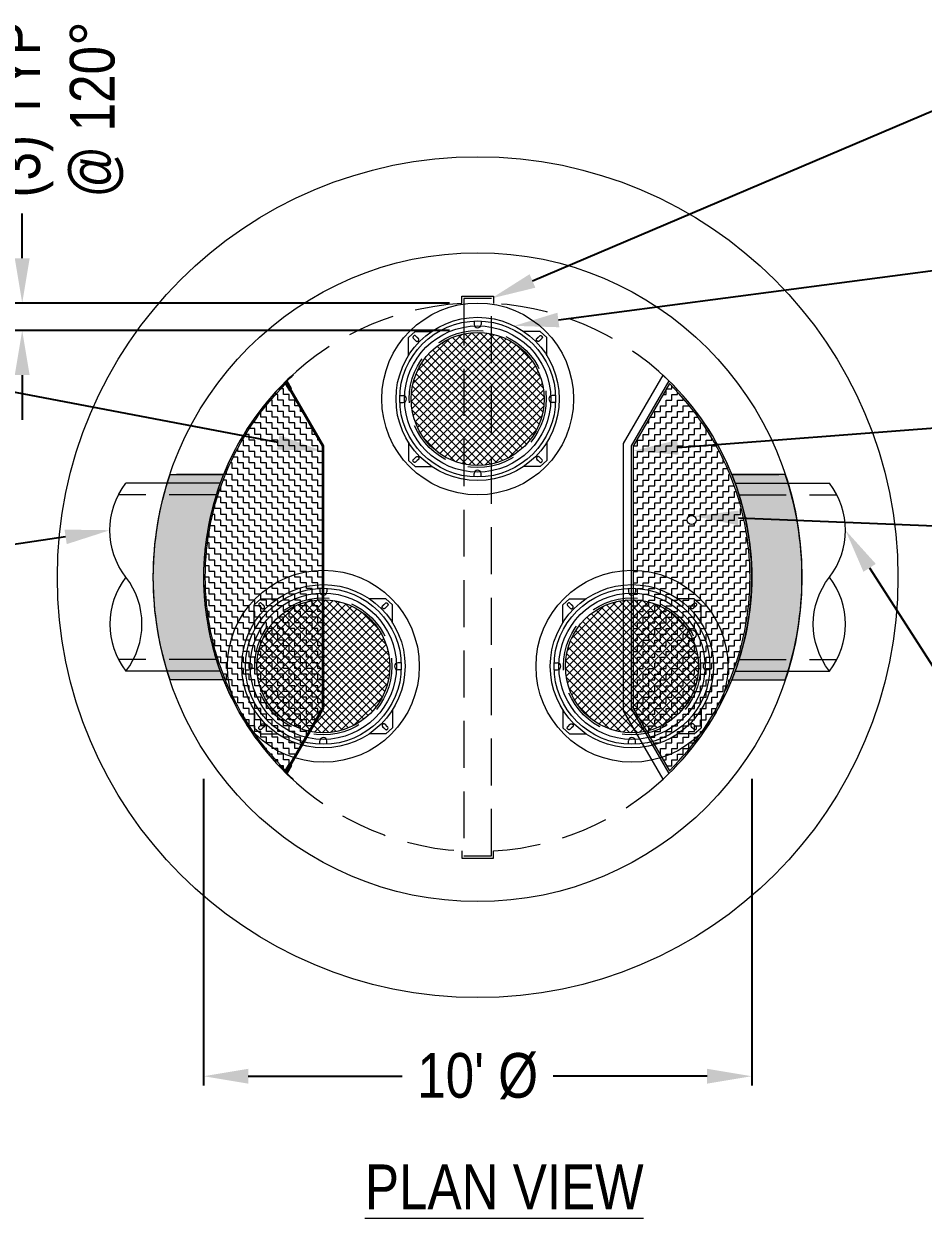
# Model space of a CAD drawing. Extents: x 0 to 220, y -5 to 280.
# Drawn here: x 82.7 to 130.6, y 171.1 to 234.7 of the extents above; entities that cross this region are included whole.
import ezdxf
from ezdxf import colors
from ezdxf.entities.mleader import LeaderData, LeaderLine
from ezdxf.math import Vec2, Vec3

# ---------------------------------------------------------------- set-up
doc = ezdxf.new("R2010")
doc.units = 0
doc.header["$LTSCALE"] = 10
doc.header["$MEASUREMENT"] = 0
doc.header["$PDMODE"] = 35
doc.linetypes.add('HIDDEN', pattern=[0.375, 0.25, -0.125])
doc.layers.get('Defpoints').update_dxf_attribs({"linetype": 'CONTINUOUS'})
for name, color, linetype, lineweight in [('CADdetails-1-ANNO', 41, 'CONTINUOUS', 5), ('CADdetails-2-HATCH', 8, 'CONTINUOUS', 5), ('CADdetails-3-FINE', 11, 'CONTINUOUS', 5), ('CADdetails-3-HIDDEN', 11, 'HIDDEN', 5), ('CADdetails-4-LIGHT', 3, 'CONTINUOUS', 13), ('CADdetails-5-MEDIUM', 4, 'CONTINUOUS', 18)]:
    doc.layers.add(name, color=color, linetype=linetype, lineweight=lineweight)
doc.styles.add('CADdetails-DIMENSIONS', font='ARIALN.TTF', dxfattribs={"height": 2.38})
doc.styles.add('CADdetails-NOTES', font='ARIALN.TTF', dxfattribs={"height": 2.38})
doc.dimstyles.new('CADdetails-DIM', dxfattribs={"dimtxt": 2.38, "dimasz": 2.38, "dimexe": 0.5, "dimexo": 1.5, "dimgap": 1, "dimtad": 1, "dimzin": 0, "dimdsep": 46, "dimtxsty": 'CADdetails-DIMENSIONS', "dimcen": 1, "dimclrd": 256, "dimclre": 256, "dimclrt": 256, "dimadec": 0, "dimazin": 0, "dimtfac": 1, "dimtofl": 0, "dimtmove": 0, "dimatfit": 3, "dimfxl": 1, "dimtolj": 1, "dimtzin": 0, "dimarcsym": 0})

# ---------------------------------------------------------------- blocks, each defined once
blk = doc.blocks.new('*D11')
at = {"layer": 'CADdetails-1-ANNO', "lineweight": -2, "transparency": 16777216}
for p, q in [((92.22497693663655, 194.5294937547405), (92.22497693663655, 178.190780861329)), ((121.4279510900196, 194.529493754739), (121.4279510900196, 178.190780861329)), ((94.60497693663655, 178.690780861329), (102.8019483243785, 178.690780861329)), ((119.0479510900196, 178.690780861329), (110.8509797022776, 178.690780861329))]:
    blk.add_line(p, q, dxfattribs=at)
at = {"layer": 'CADdetails-1-ANNO', "transparency": 16777216}
for points in [[(94.60497693663655, 179.0874475279957), (94.60497693663655, 178.2941141946623), (92.22497693663655, 178.690780861329)], [(119.0479510900196, 179.0874475279957), (119.0479510900196, 178.2941141946623), (121.4279510900196, 178.690780861329)]]:
    blk.add_solid(points, dxfattribs=at)
at = {"layer": 'Defpoints', "color": 0, "transparency": 16777216}
for p in [(92.22497693663655, 196.0294937547405), (121.4279510900196, 196.029493754739), (121.4279510900196, 178.690780861329)]:
    blk.add_point(p, dxfattribs=at)
at = {"layer": 'CADdetails-1-ANNO', "transparency": 16777216, "insert": (106.8264640133281, 178.690780861329), "char_height": 2.38, "attachment_point": 5, "style": 'CADdetails-DIMENSIONS'}
blk.add_mtext("\\A1;10' %%C", dxfattribs=at)
blk = doc.blocks.new('*D13')
at = {"layer": 'CADdetails-1-ANNO', "lineweight": -2, "transparency": 16777216}
for p, q in [((82.56304426044215, 222.2489782017688), (82.56304426044214, 224.6289782017688)), ((105.3264640133285, 219.8689782017688), (82.06304426044215, 219.8689782017688)), ((105.3264640133285, 218.4088293695872), (82.06304426044215, 218.4088293695872)), ((82.56304426044215, 216.0288293695872), (82.56304426044215, 213.6488293695872))]:
    blk.add_line(p, q, dxfattribs=at)
at = {"layer": 'CADdetails-1-ANNO', "transparency": 16777216}
for points in [[(82.1663775937755, 222.2489782017688), (82.95971092710882, 222.2489782017688), (82.56304426044215, 219.8689782017688)], [(82.1663775937755, 216.0288293695872), (82.95971092710882, 216.0288293695872), (82.56304426044215, 218.4088293695872)]]:
    blk.add_solid(points, dxfattribs=at)
at = {"layer": 'Defpoints', "color": 0, "transparency": 16777216}
for p in [(82.56304426044215, 219.8689782017688), (106.8264640133285, 219.8689782017688), (106.8264640133285, 218.4088293695872)]:
    blk.add_point(p, dxfattribs=at)
at = {"layer": 'CADdetails-1-ANNO', "transparency": 16777216, "insert": (82.5630442604422, 230.1827981199133), "char_height": 2.38, "attachment_point": 5, "rotation": 90, "style": 'CADdetails-DIMENSIONS'}
blk.add_mtext('\\A1;6"\\P(3) TYP\\P@ 120%%D', dxfattribs=at)

msp = doc.modelspace()

# ---------------------------------------------------------------- hatches: boundary and pattern name
at = {"layer": 'CADdetails-2-HATCH'}
h = msp.add_hatch(dxfattribs=at)
h.set_pattern_fill('ANSI37', color=256, scale=2.433581179448505)
h.set_pattern_definition([(44.99999999999999, (183.5229311851261, -94.89686834731523), (-0.2151002193194993, 0.2151002193194992), []), (135, (183.5229311851261, -94.89686834731523), (-0.2151002193194993, -0.2151002193194992), [])])
edge = h.paths.add_edge_path()
edge.add_arc((106.8264640133285, 214.7584577249268), 3.543902592571885, 0, 360)
h = msp.add_hatch(dxfattribs=at)
h.set_pattern_fill('ZIGZAG', color=256, scale=2.433581179448505, angle=90)
h.set_pattern_definition([(90, (92.22497693663746, 205.2674910005651), (-0.3041976474310631, 0.304197647431063), [0.304197647431063, -0.304197647431063]), (180, (92.22497693663746, 205.5716886479962), (-0.3041976474310631, -0.3041976474310629), [0.3041976474310631, -0.3041976474310631])])
h.paths.add_polyline_path([(98.53707812083206, 212.2395840372891), (96.81772826793183, 215.2175853384984, 0.001481579942215493), (96.79589369130196, 215.1945644050968), (96.58987166874127, 215.5514050156502, 0.4155650690588855), (96.58987166874127, 194.9835769854803), (96.79589369130196, 195.3404175960336), (98.53707812083206, 198.2953979638413)])
h = msp.add_hatch(dxfattribs=at)
h.set_pattern_fill('ZIGZAG', color=256, scale=2.433581179448505)
h.set_pattern_definition([(0, (121.4279510900196, 205.2674910005651), (0.3041976474310631, 0.304197647431063), [0.3041976474310631, -0.3041976474310631]), (90, (121.7321487374507, 205.2674910005651), (-0.304197647431063, 0.304197647431063), [0.304197647431063, -0.304197647431063])])
h.paths.add_polyline_path([(117.0407323265047, 215.5735781885025), (115.115849905825, 212.2395840372889), (115.115849905825, 198.2953979638412), (117.0407323265047, 194.9614038126277, 0.4168370974304974)])
h.paths.add_polyline_path([(118.4696289687525, 208.3094674748757, -1), (117.9829127328628, 208.3094674748757, -1)], flags=16)
h.paths.add_polyline_path([(118.4696289687525, 202.2255145262544, -1), (117.9829127328628, 202.2255145262544, -1)], flags=16)
h = msp.add_hatch(color=256, dxfattribs=at)
h.dxf.hatch_style = 1
edge = h.paths.add_edge_path()
edge.add_arc((106.8264640133284, 205.2674910005652), 17.27842637408435, 161.524361686088, 198.475638313912, ccw=False)
edge.add_line((90.43859391544771, 210.7430486543243), (93.29052321739067, 210.7430486543243))
edge.add_arc((106.8264640133285, 205.2674910005652), 14.60148707669101, 157.9756871629579, 202.0243128370421)
edge.add_line((93.29052321739067, 199.7919333468061), (90.43859391544771, 199.7919333468061))
h = msp.add_hatch(color=256, dxfattribs=at)
h.dxf.hatch_style = 1
edge = h.paths.add_edge_path()
edge.add_arc((106.8264640133285, 205.2674910005652), 17.27842637408435, 341.524361686088, 378.475638313912)
edge.add_line((123.2143341112092, 210.7430486543243), (120.3624048092664, 210.7430486543243))
edge.add_arc((106.8264640133285, 205.2674910005652), 14.60148707669101, -22.024312837042203, 22.02431283704209, ccw=False)
edge.add_line((120.3624048092664, 199.7919333468061), (123.2143341112092, 199.7919333468061))
h = msp.add_hatch(dxfattribs=at)
h.set_pattern_fill('ANSI37', color=256, scale=2.433581179448505)
h.set_pattern_definition([(44.99999999999999, (175.3035130855181, -109.1333185358091), (-0.2151002193194993, 0.2151002193194992), []), (135, (175.3035130855181, -109.1333185358091), (-0.2151002193194993, -0.2151002193194992), [])])
edge = h.paths.add_edge_path()
edge.add_arc((98.60704591372047, 200.5220075364329), 3.543902592571885, 0, 360)
h = msp.add_hatch(dxfattribs=at)
h.set_pattern_fill('ANSI37', color=256, scale=2.433581179448505)
h.set_pattern_definition([(44.99999999999999, (191.7423492847343, -109.1333185358091), (-0.2151002193194993, 0.2151002193194992), []), (135, (191.7423492847343, -109.1333185358091), (-0.2151002193194993, -0.2151002193194992), [])])
edge = h.paths.add_edge_path()
edge.add_arc((115.0458821129367, 200.5220075364329), 3.543902592571885, 0, 360)

# ---------------------------------------------------------------- linework, layer by layer
for p, q in [((106.6439452562182, 218.9067422243707), (106.6439452562182, 218.7282369729739)), ((107.0089824331355, 218.9067422243707), (107.0089824331355, 218.7282369729739)), ((102.6781795806798, 214.9409763133854), (102.8566848320766, 214.9409763133854)), ((102.6781795806798, 214.5759391364682), (102.8566848320766, 214.5759391364682)), ((110.9747485637006, 214.9409763133854), (110.7962433123039, 214.9409763133854)), ((110.9747485637006, 214.5759391364682), (110.7962433123039, 214.5759391364682)), ((106.6439452562182, 210.6101732413498), (106.6439452562182, 210.7886784927466)), ((107.0089824331355, 210.6101732413498), (107.0089824331355, 210.7886784927466)), ((98.42452715661017, 204.6702920358768), (98.42452715661017, 204.49178678448)), ((98.78956433352738, 204.6702920358768), (98.78956433352738, 204.49178678448)), ((114.8633633558263, 204.6702920358768), (114.8633633558263, 204.49178678448)), ((115.2284005327436, 204.6702920358768), (115.2284005327436, 204.49178678448)), ((94.45876148107169, 200.7045261248915), (94.6372667324685, 200.7045261248915)), ((94.45876148107169, 200.3394889479743), (94.6372667324685, 200.3394889479743)), ((102.7553304640927, 200.7045261248915), (102.5768252126958, 200.7045261248915)), ((102.7553304640927, 200.3394889479743), (102.5768252126958, 200.3394889479743)), ((110.8975976802879, 200.7045261248915), (111.0761029316847, 200.7045261248915)), ((110.8975976802879, 200.3394889479743), (111.0761029316847, 200.3394889479743)), ((119.1941666633089, 200.7045261248915), (119.0156614119119, 200.7045261248915)), ((119.1941666633089, 200.3394889479743), (119.0156614119119, 200.3394889479743)), ((98.42452715661017, 196.3737230528559), (98.42452715661017, 196.5522283042527)), ((98.78956433352738, 196.3737230528559), (98.78956433352738, 196.5522283042527)), ((114.8633633558263, 196.3737230528559), (114.8633633558263, 196.5522283042527)), ((115.2284005327436, 196.3737230528559), (115.2284005327436, 196.5522283042527))]:
    msp.add_line(p, q, dxfattribs=at)
at = {"layer": 'CADdetails-2-HATCH', "flags": 128}
for points in [[(103.6625585390784, 217.9841984347973), (103.5346569695802, 218.109444834017), (103.519856692092, 218.1211948829786), (103.5028753368109, 218.1296672060634), (103.4832535579895, 218.134618095258), (103.4709127759724, 218.1354577534082), (103.4520562101159, 218.1334850405499), (103.4364392323753, 218.1286839026293), (103.4217444560135, 218.1210514959504), (103.4058172326306, 218.1080934842826), (103.3923138873624, 218.09042495335), (103.3837858182889, 218.0709884578253), (103.3798043132389, 218.0443492906752), (103.3809376530796, 218.0300234663694), (103.3886120187909, 218.0052681270668), (103.3990156893802, 217.988388939343), (103.4071685823649, 217.9792537473325), (103.53980765262, 217.8493681954166), (103.5498495656463, 217.8408647099468), (103.5656883441872, 217.8315957280734), (103.5823002371279, 217.8258684731273), (103.5938193817148, 217.82387659223), (103.6035518462275, 217.8233552760255), (103.6149259444794, 217.8240680426746), (103.6272501007984, 217.8264913299482), (103.6389343255005, 217.8305064154202), (103.6494127372737, 217.8357393419423), (103.6632407321035, 217.8456306879433), (103.6732973752507, 217.8558436640153), (103.6821216231577, 217.8683384513911), (103.6880571970299, 217.880410872985), (103.6922410247095, 217.8936075262122), (103.6941054090972, 217.9044236076229), (103.6946603089609, 217.9144637387584), (103.6938335597991, 217.9267097248846), (103.6921239713311, 217.9358115872747), (103.6896160417048, 217.9443586587031), (103.6847842094165, 217.9557197098707), (103.6770513208051, 217.9683021935888), (103.6713468871046, 217.9753290360479), (103.6038467792732, 218.0416913689055)], [(109.9903693698553, 217.9841984347973), (110.1182709393534, 218.109444834017), (110.1330712168416, 218.1211948829786), (110.1500525721228, 218.1296672060634), (110.1696743509441, 218.134618095258), (110.1820151329608, 218.1354577534082), (110.2008716988176, 218.1334850405499), (110.2164886765582, 218.1286839026293), (110.2311834529201, 218.1210514959504), (110.2471106763031, 218.1080934842826), (110.2606140215708, 218.09042495335), (110.2691420906447, 218.0709884578253), (110.2731235956947, 218.0443492906752), (110.2719902558541, 218.0300234663694), (110.2643158901428, 218.0052681270668), (110.2539122195529, 217.988388939343), (110.2457593265686, 217.9792537473325), (110.1131202563136, 217.8493681954166), (110.1030783432873, 217.8408647099468), (110.0872395647464, 217.8315957280734), (110.0706276718057, 217.8258684731273), (110.0591085272188, 217.82387659223), (110.0493760627062, 217.8233552760255), (110.0380019644543, 217.8240680426746), (110.0256778081351, 217.8264913299482), (110.0139935834331, 217.8305064154202), (110.0035151716598, 217.8357393419423), (109.9896871768302, 217.8456306879433), (109.979630533683, 217.8558436640153), (109.9708062857755, 217.8683384513911), (109.9648707119036, 217.880410872985), (109.9606868842237, 217.8936075262122), (109.958822499836, 217.9044236076229), (109.9582675999728, 217.9144637387584), (109.9590943491345, 217.9267097248846), (109.9608039376022, 217.9358115872747), (109.9633118672288, 217.9443586587031), (109.9681436995172, 217.9557197098707), (109.9758765881284, 217.9683021935888), (109.9815810218291, 217.9753290360479), (110.0490811296605, 218.0416913689055)], [(103.6625585390784, 211.5327167954755), (103.5346569695802, 211.4074703962558), (103.519856692092, 211.3957203472941), (103.5028753368109, 211.3872480242094), (103.4832535579895, 211.3822971350148), (103.4709127759724, 211.3814574768646), (103.4520562101159, 211.3834301897229), (103.4364392323753, 211.3882313276435), (103.4217444560135, 211.3958637343233), (103.4058172326306, 211.4088217459901), (103.3923138873624, 211.4264902769227), (103.3837858182889, 211.4459267724474), (103.3798043132389, 211.4725659395985), (103.3809376530796, 211.4868917639042), (103.3886120187909, 211.5116471032069), (103.3990156893802, 211.5285262909307), (103.4071685823649, 211.5376614829403), (103.53980765262, 211.6675470348561), (103.5498495656463, 211.676050520326), (103.5656883441872, 211.6853195021994), (103.5823002371279, 211.6910467571455), (103.5938193817148, 211.6930386380427), (103.6035518462275, 211.6935599542473), (103.6149259444794, 211.6928471875991), (103.6272501007984, 211.6904239003246), (103.6389343255005, 211.6864088148526), (103.6494127372737, 211.6811758883305), (103.6632407321035, 211.6712845423295), (103.6732973752507, 211.6610715662574), (103.6821216231577, 211.6485767788817), (103.6880571970299, 211.6365043572878), (103.6922410247095, 211.6233077040606), (103.6941054090972, 211.6124916226499), (103.6946603089609, 211.6024514915144), (103.6938335597991, 211.5902055053882), (103.6921239713311, 211.5811036429981), (103.6896160417048, 211.5725565715697), (103.6847842094165, 211.561195520402), (103.6770513208051, 211.5486130366839), (103.6713468871046, 211.5415861942249), (103.6038467792732, 211.4752238613682)], [(109.9903693698553, 211.5327167954755), (110.1182709393534, 211.4074703962558), (110.1330712168416, 211.3957203472941), (110.1500525721228, 211.3872480242094), (110.1696743509441, 211.3822971350148), (110.1820151329608, 211.3814574768646), (110.2008716988176, 211.3834301897229), (110.2164886765582, 211.3882313276435), (110.2311834529201, 211.3958637343233), (110.2471106763031, 211.4088217459901), (110.2606140215708, 211.4264902769227), (110.2691420906447, 211.4459267724474), (110.2731235956947, 211.4725659395985), (110.2719902558541, 211.4868917639042), (110.2643158901428, 211.5116471032069), (110.2539122195529, 211.5285262909307), (110.2457593265686, 211.5376614829403), (110.1131202563136, 211.6675470348561), (110.1030783432873, 211.676050520326), (110.0872395647464, 211.6853195021994), (110.0706276718057, 211.6910467571455), (110.0591085272188, 211.6930386380427), (110.0493760627062, 211.6935599542473), (110.0380019644543, 211.6928471875991), (110.0256778081351, 211.6904239003246), (110.0139935834331, 211.6864088148526), (110.0035151716598, 211.6811758883305), (109.9896871768302, 211.6712845423295), (109.979630533683, 211.6610715662574), (109.9708062857755, 211.6485767788817), (109.9648707119036, 211.6365043572878), (109.9606868842237, 211.6233077040606), (109.958822499836, 211.6124916226499), (109.9582675999728, 211.6024514915144), (109.9590943491345, 211.5902055053882), (109.9608039376022, 211.5811036429981), (109.9633118672288, 211.5725565715697), (109.9681436995172, 211.561195520402), (109.9758765881284, 211.5486130366839), (109.9815810218291, 211.5415861942249), (110.0490811296605, 211.4752238613682)], [(95.44314043947026, 203.7477482463034), (95.31523886997212, 203.8729946455231), (95.30043859248389, 203.8847446944847), (95.28345723720275, 203.8932170175695), (95.26383545838138, 203.8981679067641), (95.2514946763643, 203.8990075649143), (95.23263811050793, 203.897034852056), (95.21702113276734, 203.8922337141354), (95.20232635640542, 203.8846013074564), (95.18639913302246, 203.8716432957887), (95.17289578775427, 203.8539747648561), (95.16436771868081, 203.8345382693314), (95.16038621363083, 203.8078991021813), (95.16151955347146, 203.7935732778755), (95.16919391918276, 203.7688179385729), (95.17959758977219, 203.7519387508491), (95.18775048275694, 203.7428035588386), (95.32038955301192, 203.6129180069227), (95.33043146603819, 203.6044145214528), (95.3462702445791, 203.5951455395795), (95.36288213751976, 203.5894182846334), (95.3744012821067, 203.5874264037361), (95.3841337466194, 203.5869050875315), (95.39550784487125, 203.5876178541807), (95.40783200119046, 203.5900411414543), (95.41951622589244, 203.5940562269263), (95.42999463766574, 203.5992891534484), (95.44382263249537, 203.6091804994494), (95.45387927564258, 203.6193934755214), (95.46270352354958, 203.6318882628971), (95.46863909742189, 203.643960684491), (95.47282292510141, 203.6571573377183), (95.47468730948907, 203.6679734191289), (95.47524220935276, 203.6780135502645), (95.4744154601911, 203.6902595363907), (95.47270587172301, 203.6993613987808), (95.47019794209672, 203.7079084702092), (95.46536610980837, 203.7192695213768), (95.45763322119711, 203.7318520050949), (95.45192878749646, 203.738878847554), (95.38442867966506, 203.8052411804116)], [(101.7709512702473, 203.7477482463034), (101.8988528397453, 203.8729946455231), (101.9136531172335, 203.8847446944847), (101.9306344725147, 203.8932170175695), (101.950256251336, 203.8981679067641), (101.9625970333528, 203.8990075649143), (101.9814535992096, 203.897034852056), (101.9970705769502, 203.8922337141354), (102.011765353312, 203.8846013074564), (102.027692576695, 203.8716432957887), (102.0411959219627, 203.8539747648561), (102.0497239910366, 203.8345382693314), (102.0537054960866, 203.8078991021813), (102.052572156246, 203.7935732778755), (102.0448977905347, 203.7688179385729), (102.0344941199449, 203.7519387508491), (102.0263412269606, 203.7428035588386), (101.8937021567055, 203.6129180069227), (101.8836602436792, 203.6044145214528), (101.8678214651383, 203.5951455395795), (101.8512095721977, 203.5894182846334), (101.8396904276107, 203.5874264037361), (101.8299579630981, 203.5869050875315), (101.8185838648462, 203.5876178541807), (101.8062597085271, 203.5900411414543), (101.794575483825, 203.5940562269263), (101.7840970720518, 203.5992891534484), (101.7702690772221, 203.6091804994494), (101.7602124340748, 203.6193934755214), (101.7513881861674, 203.6318882628971), (101.7454526122957, 203.643960684491), (101.7412687846156, 203.6571573377183), (101.7394044002279, 203.6679734191289), (101.7388495003647, 203.6780135502645), (101.7396762495264, 203.6902595363907), (101.7413858379941, 203.6993613987808), (101.7438937676207, 203.7079084702092), (101.7487255999091, 203.7192695213768), (101.7564584885204, 203.7318520050949), (101.762162922221, 203.738878847554), (101.8296630300524, 203.8052411804116)], [(111.8819766386865, 203.7477482463034), (111.7540750691883, 203.8729946455231), (111.7392747917, 203.8847446944847), (111.722293436419, 203.8932170175695), (111.7026716575976, 203.8981679067641), (111.6903308755805, 203.8990075649143), (111.6714743097241, 203.897034852056), (111.6558573319834, 203.8922337141354), (111.6411625556216, 203.8846013074564), (111.6252353322387, 203.8716432957887), (111.6117319869705, 203.8539747648561), (111.603203917897, 203.8345382693314), (111.599222412847, 203.8078991021813), (111.6003557526877, 203.7935732778755), (111.608030118399, 203.7688179385729), (111.6184337889884, 203.7519387508491), (111.626586681973, 203.7428035588386), (111.7592257522281, 203.6129180069227), (111.7692676652544, 203.6044145214528), (111.7851064437953, 203.5951455395795), (111.801718336736, 203.5894182846334), (111.8132374813229, 203.5874264037361), (111.8229699458355, 203.5869050875315), (111.8343440440875, 203.5876178541807), (111.8466682004066, 203.5900411414543), (111.8583524251085, 203.5940562269263), (111.8688308368818, 203.5992891534484), (111.8826588317116, 203.6091804994494), (111.8927154748588, 203.6193934755214), (111.9015397227657, 203.6318882628971), (111.907475296638, 203.643960684491), (111.9116591243176, 203.6571573377183), (111.9135235087052, 203.6679734191289), (111.914078408569, 203.6780135502645), (111.9132516594072, 203.6902595363907), (111.9115420709391, 203.6993613987808), (111.9090341413129, 203.7079084702092), (111.9042023090245, 203.7192695213768), (111.8964694204132, 203.7318520050949), (111.8907649867127, 203.738878847554), (111.8232648788813, 203.8052411804116)], [(118.2097874694634, 203.7477482463034), (118.3376890389615, 203.8729946455231), (118.3524893164497, 203.8847446944847), (118.3694706717309, 203.8932170175695), (118.3890924505523, 203.8981679067641), (118.4014332325689, 203.8990075649143), (118.4202897984257, 203.897034852056), (118.4359067761663, 203.8922337141354), (118.4506015525282, 203.8846013074564), (118.4665287759111, 203.8716432957887), (118.4800321211788, 203.8539747648561), (118.4885601902527, 203.8345382693314), (118.4925416953027, 203.8078991021813), (118.4914083554621, 203.7935732778755), (118.4837339897509, 203.7688179385729), (118.473330319161, 203.7519387508491), (118.4651774261768, 203.7428035588386), (118.3325383559216, 203.6129180069227), (118.3224964428954, 203.6044145214528), (118.3066576643544, 203.5951455395795), (118.2900457714139, 203.5894182846334), (118.2785266268269, 203.5874264037361), (118.2687941623142, 203.5869050875315), (118.2574200640623, 203.5876178541807), (118.2450959077433, 203.5900411414543), (118.2334116830412, 203.5940562269263), (118.2229332712679, 203.5992891534484), (118.2091052764382, 203.6091804994494), (118.1990486332909, 203.6193934755214), (118.1902243853836, 203.6318882628971), (118.1842888115117, 203.643960684491), (118.1801049838317, 203.6571573377183), (118.1782405994441, 203.6679734191289), (118.1776856995808, 203.6780135502645), (118.1785124487427, 203.6902595363907), (118.1802220372102, 203.6993613987808), (118.1827299668369, 203.7079084702092), (118.1875617991253, 203.7192695213768), (118.1952946877366, 203.7318520050949), (118.2009991214371, 203.738878847554), (118.2684992292685, 203.8052411804116)], [(95.44314043947026, 197.2962666069816), (95.31523886997212, 197.1710202077619), (95.30043859248389, 197.1592701588002), (95.28345723720275, 197.1507978357155), (95.26383545838138, 197.1458469465209), (95.2514946763643, 197.1450072883707), (95.23263811050793, 197.1469800012289), (95.21702113276734, 197.1517811391496), (95.20232635640542, 197.1594135458294), (95.18639913302246, 197.1723715574962), (95.17289578775427, 197.1900400884288), (95.16436771868081, 197.2094765839535), (95.16038621363083, 197.2361157511046), (95.16151955347146, 197.2504415754103), (95.16919391918276, 197.275196914713), (95.17959758977219, 197.2920761024368), (95.18775048275694, 197.3012112944463), (95.32038955301192, 197.4310968463622), (95.33043146603819, 197.4396003318321), (95.3462702445791, 197.4488693137055), (95.36288213751976, 197.4545965686516), (95.3744012821067, 197.4565884495489), (95.3841337466194, 197.4571097657534), (95.39550784487125, 197.4563969991052), (95.40783200119046, 197.4539737118306), (95.41951622589244, 197.4499586263587), (95.42999463766574, 197.4447256998366), (95.44382263249537, 197.4348343538356), (95.45387927564258, 197.4246213777635), (95.46270352354958, 197.4121265903878), (95.46863909742189, 197.4000541687939), (95.47282292510141, 197.3868575155667), (95.47468730948907, 197.376041434156), (95.47524220935276, 197.3660013030205), (95.4744154601911, 197.3537553168943), (95.47270587172301, 197.3446534545041), (95.47019794209672, 197.3361063830758), (95.46536610980837, 197.3247453319081), (95.45763322119711, 197.31216284819), (95.45192878749646, 197.305136005731), (95.38442867966506, 197.2387736728743)], [(101.7709512702473, 197.2962666069816), (101.8988528397453, 197.1710202077619), (101.9136531172335, 197.1592701588002), (101.9306344725147, 197.1507978357155), (101.950256251336, 197.1458469465209), (101.9625970333528, 197.1450072883707), (101.9814535992096, 197.1469800012289), (101.9970705769502, 197.1517811391496), (102.011765353312, 197.1594135458294), (102.027692576695, 197.1723715574962), (102.0411959219627, 197.1900400884288), (102.0497239910366, 197.2094765839535), (102.0537054960866, 197.2361157511046), (102.052572156246, 197.2504415754103), (102.0448977905347, 197.275196914713), (102.0344941199449, 197.2920761024368), (102.0263412269606, 197.3012112944463), (101.8937021567055, 197.4310968463622), (101.8836602436792, 197.4396003318321), (101.8678214651383, 197.4488693137055), (101.8512095721977, 197.4545965686516), (101.8396904276107, 197.4565884495489), (101.8299579630981, 197.4571097657534), (101.8185838648462, 197.4563969991052), (101.8062597085271, 197.4539737118306), (101.794575483825, 197.4499586263587), (101.7840970720518, 197.4447256998366), (101.7702690772221, 197.4348343538356), (101.7602124340748, 197.4246213777635), (101.7513881861674, 197.4121265903878), (101.7454526122957, 197.4000541687939), (101.7412687846156, 197.3868575155667), (101.7394044002279, 197.376041434156), (101.7388495003647, 197.3660013030205), (101.7396762495264, 197.3537553168943), (101.7413858379941, 197.3446534545041), (101.7438937676207, 197.3361063830758), (101.7487255999091, 197.3247453319081), (101.7564584885204, 197.31216284819), (101.762162922221, 197.305136005731), (101.8296630300524, 197.2387736728743)], [(111.8819766386865, 197.2962666069816), (111.7540750691883, 197.1710202077619), (111.7392747917, 197.1592701588002), (111.722293436419, 197.1507978357155), (111.7026716575976, 197.1458469465209), (111.6903308755805, 197.1450072883707), (111.6714743097241, 197.1469800012289), (111.6558573319834, 197.1517811391496), (111.6411625556216, 197.1594135458294), (111.6252353322387, 197.1723715574962), (111.6117319869705, 197.1900400884288), (111.603203917897, 197.2094765839535), (111.599222412847, 197.2361157511046), (111.6003557526877, 197.2504415754103), (111.608030118399, 197.275196914713), (111.6184337889884, 197.2920761024368), (111.626586681973, 197.3012112944463), (111.7592257522281, 197.4310968463622), (111.7692676652544, 197.4396003318321), (111.7851064437953, 197.4488693137055), (111.801718336736, 197.4545965686516), (111.8132374813229, 197.4565884495489), (111.8229699458355, 197.4571097657534), (111.8343440440875, 197.4563969991052), (111.8466682004066, 197.4539737118306), (111.8583524251085, 197.4499586263587), (111.8688308368818, 197.4447256998366), (111.8826588317116, 197.4348343538356), (111.8927154748588, 197.4246213777635), (111.9015397227657, 197.4121265903878), (111.907475296638, 197.4000541687939), (111.9116591243176, 197.3868575155667), (111.9135235087052, 197.376041434156), (111.914078408569, 197.3660013030205), (111.9132516594072, 197.3537553168943), (111.9115420709391, 197.3446534545041), (111.9090341413129, 197.3361063830758), (111.9042023090245, 197.3247453319081), (111.8964694204132, 197.31216284819), (111.8907649867127, 197.305136005731), (111.8232648788813, 197.2387736728743)], [(118.2097874694634, 197.2962666069816), (118.3376890389615, 197.1710202077619), (118.3524893164497, 197.1592701588002), (118.3694706717309, 197.1507978357155), (118.3890924505523, 197.1458469465209), (118.4014332325689, 197.1450072883707), (118.4202897984257, 197.1469800012289), (118.4359067761663, 197.1517811391496), (118.4506015525282, 197.1594135458294), (118.4665287759111, 197.1723715574962), (118.4800321211788, 197.1900400884288), (118.4885601902527, 197.2094765839535), (118.4925416953027, 197.2361157511046), (118.4914083554621, 197.2504415754103), (118.4837339897509, 197.275196914713), (118.473330319161, 197.2920761024368), (118.4651774261768, 197.3012112944463), (118.3325383559216, 197.4310968463622), (118.3224964428954, 197.4396003318321), (118.3066576643544, 197.4488693137055), (118.2900457714139, 197.4545965686516), (118.2785266268269, 197.4565884495489), (118.2687941623142, 197.4571097657534), (118.2574200640623, 197.4563969991052), (118.2450959077433, 197.4539737118306), (118.2334116830412, 197.4499586263587), (118.2229332712679, 197.4447256998366), (118.2091052764382, 197.4348343538356), (118.1990486332909, 197.4246213777635), (118.1902243853836, 197.4121265903878), (118.1842888115117, 197.4000541687939), (118.1801049838317, 197.3868575155667), (118.1782405994441, 197.376041434156), (118.1776856995808, 197.3660013030205), (118.1785124487427, 197.3537553168943), (118.1802220372102, 197.3446534545041), (118.1827299668369, 197.3361063830758), (118.1875617991253, 197.3247453319081), (118.1952946877366, 197.31216284819), (118.2009991214371, 197.305136005731), (118.2684992292685, 197.2387736728743)]]:
    msp.add_lwpolyline(points, dxfattribs=at)
at = {"layer": 'CADdetails-2-HATCH'}
for centre, radius in [((106.8264640133285, 214.7584577249268), 4.152297887434012), ((106.8264640133285, 214.7584577249268), 3.543902592571885), ((98.60704591372047, 200.5220075364329), 4.152297887434012), ((115.0458821129367, 200.5220075364329), 4.152297887434012), ((98.60704591372047, 200.5220075364329), 3.543902592571885), ((115.0458821129367, 200.5220075364329), 3.543902592571885)]:
    msp.add_circle(centre, radius, dxfattribs=at)
for centre, start, end in [((106.8264638446768, 218.7282369729739), 180, 0), ((102.8566848320766, 214.7584577249268), 270, 90), ((110.7962433123039, 214.7584577249268), 90, 270), ((106.8264638446768, 210.7886784927466), 0, 180), ((98.60704574506877, 204.49178678448), 180, 0), ((115.045881944285, 204.49178678448), 180, 0), ((94.6372667324685, 200.5220075364329), 270, 90), ((102.5768252126958, 200.5220075364329), 90, 270), ((111.0761029316847, 200.5220075364329), 270, 90), ((119.0156614119119, 200.5220075364329), 90, 270), ((98.60704574506877, 196.5522283042527), 0, 180), ((115.045881944285, 196.5522283042527), 0, 180)]:
    msp.add_arc(centre, 0.1825185884586379, start, end, dxfattribs=at)
at = {"layer": 'CADdetails-3-FINE'}
for points in [[(96.79589369130196, 215.1945644050968, -0.001481579942216225), (96.81772826793184, 215.2175853384984), (96.56502271729431, 215.6552841915572, 0.008654436942129433), (96.21164917991536, 215.2939126405685), (96.22752473165662, 215.2664153783545, -0.008134203245733575), (96.5584028044911, 215.605910687388)], [(96.79589369130196, 215.1945644050968, -0.001481579942216225), (96.81772826793184, 215.2175853384984), (96.56502271729431, 215.6552841915572, 0.008654436942129433), (96.21164917991536, 215.2939126405685), (96.22752473165662, 215.2664153783545, -0.008134203245733575), (96.5584028044911, 215.605910687388)], [(96.8842113677236, 215.2849518202731, -0.00147406160208303), (96.90633787340715, 215.3074671177214), (96.67046290868785, 215.7160145408486, -0.008043931058987699), (97.01184292680108, 216.0373199470809), (96.9962739243577, 216.064286250336, 0.008563570732996458), (96.63228511075243, 215.7213008971076)], [(96.8842113677236, 215.2849518202731, -0.00147406160208303), (96.90633787340715, 215.3074671177214), (96.67046290868785, 215.7160145408486, -0.008043931058987699), (97.01184292680108, 216.0373199470809), (96.9962739243577, 216.064286250336, 0.008563570732996458), (96.63228511075243, 215.7213008971076)], [(96.79589369130196, 195.3404175960336, 0.001481579942216225), (96.81772826793184, 195.317396662632), (96.56502271729431, 194.8796978095733, -0.008654436942129433), (96.21164917991536, 195.2410693605619), (96.22752473165662, 195.2685666227759, 0.008134203245733575), (96.5584028044911, 194.9290713137425)], [(96.79589369130196, 195.3404175960336, 0.001481579942216225), (96.81772826793184, 195.317396662632), (96.56502271729431, 194.8796978095733, -0.008654436942129433), (96.21164917991536, 195.2410693605619), (96.22752473165662, 195.2685666227759, 0.008134203245733575), (96.5584028044911, 194.9290713137425)], [(96.8842113677236, 195.2500301808574, 0.00147406160208303), (96.90633787340715, 195.227514883409), (96.67046290868785, 194.8189674602819, 0.008043931058987699), (97.01184292680108, 194.4976620540495), (96.9962739243577, 194.4706957507944, -0.008563570732996458), (96.63228511075243, 194.8136811040228)], [(96.8842113677236, 195.2500301808574, 0.00147406160208303), (96.90633787340715, 195.227514883409), (96.67046290868785, 194.8189674602819, 0.008043931058987699), (97.01184292680108, 194.4976620540495), (96.9962739243577, 194.4706957507944, -0.008563570732996458), (96.63228511075243, 194.8136811040228)]]:
    msp.add_lwpolyline(points, format="xyb", close=True, dxfattribs=at)
at = {"layer": 'CADdetails-3-HIDDEN'}
for p, q in [((93.29052321739067, 210.7430486543243), (90.43859391544771, 210.7430486543243)), ((120.3624048092664, 210.7430486543243), (123.2143341112092, 210.7430486543243)), ((92.89753309189001, 209.6479371235725), (87.69009881185985, 209.6479371235725)), ((120.755394934767, 209.6479371235725), (125.9628292147973, 209.6479371235725)), ((92.89753309189001, 200.8870448775579), (87.69009881185985, 200.8870448775579)), ((120.755394934767, 200.8870448775579), (125.9628292147972, 200.8870448775579)), ((93.29052321739067, 199.7919333468061), (90.43859391544771, 199.7919333468061)), ((120.3624048092664, 199.7919333468061), (123.2143341112092, 199.7919333468061))]:
    msp.add_line(p, q, dxfattribs=at)
for points in [[(105.9747106005215, 219.8441140997109), (105.9747106005215, 220.2340152541735), (107.6782174261355, 220.2340152541735), (107.6782174261355, 219.8441140997109)], [(105.9747106005215, 190.6908679014195), (105.9747106005215, 190.3009667469569), (107.6782174261355, 190.3009667469569), (107.6782174261355, 190.6908679014195)]]:
    msp.add_lwpolyline(points, dxfattribs=at)
msp.add_lwpolyline([(107.5565383671631, 190.4226458059294), (107.5565383671631, 220.1123361952011), (106.0963896594939, 220.1123361952011), (106.0963896594939, 190.4226458059294)], close=True, dxfattribs=at)
for centre in [(106.8264640133285, 214.7584577249268), (98.60704591372047, 200.5220075364329), (115.0458821129367, 200.5220075364329)]:
    msp.add_circle(centre, 3.650371644660312, dxfattribs=at)
for start, end in [(93.34415220445263, 266.6558477955474), (273.3441522044527, 86.65584779554736)]:
    msp.add_arc((106.8264640133285, 205.2674910005652), 14.60148707669103, start, end, dxfattribs=at)
at = {"layer": 'CADdetails-4-LIGHT'}
for p, q in [((117.0407323265047, 215.5735781885026), (115.115849905825, 212.2395840372891)), ((115.115849905825, 212.2395840372891), (115.115849905825, 198.2953979638413)), ((93.1081065827039, 210.2685003243319), (88.08788893157504, 210.2685003243319)), ((120.5448214439531, 210.2685003243319), (125.565039095082, 210.2685003243319)), ((93.1081065827039, 200.2664816767985), (88.08788893157504, 200.2664816767985)), ((120.5448214439531, 200.2664816767985), (125.565039095082, 200.2664816767985)), ((115.115849905825, 198.2953979638413), (117.0407323265047, 194.9614038126278))]:
    msp.add_line(p, q, dxfattribs=at)
for points in [[(98.62833741506137, 212.2640368914797), (96.63228511075243, 215.7213008971076, 0.4215982706527571), (96.63228511075243, 194.8136811040228), (98.62833741506137, 198.2709451096508)], [(98.62833741506137, 212.2640368914797), (96.63228511075243, 215.7213008971076, 0.4215982706527571), (96.63228511075243, 194.8136811040228), (98.62833741506137, 198.2709451096508)], [(96.61219570015231, 194.9614038126278, -0.4168370974304975), (96.61219570015231, 215.5735781885026), (98.53707812083206, 212.2395840372891), (98.53707812083206, 198.2953979638413)], [(96.61219570015231, 194.9614038126278, -0.4168370974304975), (96.61219570015231, 215.5735781885026), (98.53707812083206, 212.2395840372891), (98.53707812083206, 198.2953979638413)]]:
    msp.add_lwpolyline(points, format="xyb", close=True, dxfattribs=at)
for points in [[(116.7026326119275, 194.5127376950346), (114.5987139051923, 198.1568317900947), (114.5987139051923, 212.3781502110357), (116.7026326119275, 216.0222443060959)], [(117.0206429159046, 194.8136811040228), (115.0245906115957, 198.2709451096508), (115.0245906115957, 212.2640368914797), (117.0206429159046, 215.7213008971076)]]:
    msp.add_lwpolyline(points, dxfattribs=at)
for points in [[(88.08788893157504, 200.2664816767985, 0.3428571428571338), (88.08788893157504, 205.2674910005652, -0.3428571428571341), (88.08788893157504, 210.2685003243319)], [(125.565039095082, 200.2664816767985, -0.3428571428571338), (125.565039095082, 205.2674910005652, 0.3428571428571341), (125.565039095082, 210.2685003243319)]]:
    msp.add_lwpolyline(points, format="xyb", dxfattribs=at)
for centre in [(118.2262708508077, 208.3094674748758), (118.2262708508077, 208.3094674748758), (118.2262708508077, 202.2255145262546), (118.2262708508077, 202.2255145262546)]:
    msp.add_circle(centre, 0.2433581179448505, dxfattribs=at)
for centre, radius, start, end in [((106.8264640133285, 205.2674910005652), 14.60148707669103, 312.5614857135478, 47.43851428645225), ((106.8264640133285, 205.2674910005652), 14.51022778246171, 314.74363022639, 45.25636977361004), ((91.30580028811784, 202.7669863386819), 4.0752272406171, 142.1507111678906, 217.8492888321094), ((122.3471277385391, 202.7669863386819), 4.0752272406171, 322.1507111679023, 37.84928883209769)]:
    msp.add_arc(centre, radius, start, end, dxfattribs=at)
at = {"layer": 'CADdetails-5-MEDIUM'}
for p, q in [((103.5038103883543, 218.3535947312423), (103.1367082430625, 218.0301557951625)), ((110.1491175205788, 218.3535947312423), (110.516219665871, 218.0301557951625)), ((103.5038103883543, 211.1633204990314), (103.1367082430625, 211.4867594351104)), ((110.1491175205788, 211.1633204990314), (110.516219665871, 211.4867594351104)), ((95.28439228874623, 204.1171445427483), (94.91729014345452, 203.7937056066685)), ((101.9296994209707, 204.1171445427483), (102.296801566263, 203.7937056066685)), ((111.7232284879624, 204.1171445427483), (111.3561263426707, 203.7937056066685)), ((118.3685356201868, 204.1171445427483), (118.7356377654792, 203.7937056066685)), ((95.28439228874623, 196.9268703105375), (94.91729014345452, 197.2503092466165)), ((101.9296994209707, 196.9268703105375), (102.296801566263, 197.2503092466165)), ((111.7232284879624, 196.9268703105375), (111.3561263426707, 197.2503092466165)), ((118.3685356201868, 196.9268703105375), (118.7356377654792, 197.2503092466165))]:
    msp.add_line(p, q, dxfattribs=at)
at = {"layer": 'CADdetails-5-MEDIUM', "flags": 128}
for points in [[(103.5038103883543, 218.3535947312423), (104.3774399786767, 218.3535947312423)], [(110.1491175205788, 218.3535947312423), (109.2754879302568, 218.3535947312423)], [(103.1367082430625, 217.0624611107404), (103.1367082430625, 218.0301557951625)], [(110.516219665871, 217.0624611107404), (110.516219665871, 218.0301557951625)], [(103.1367082430625, 212.4544541195333), (103.1367082430625, 211.4867594351104)], [(110.516219665871, 212.4544541195333), (110.516219665871, 211.4867594351104)], [(103.5038103883543, 211.1633204990314), (104.3774399786767, 211.1633204990314)], [(110.1491175205788, 211.1633204990314), (109.2754879302568, 211.1633204990314)], [(94.91729014345452, 202.8260109222465), (94.91729014345452, 203.7937056066685)], [(95.28439228874623, 204.1171445427483), (96.15802187906871, 204.1171445427483)], [(101.9296994209707, 204.1171445427483), (101.0560698306488, 204.1171445427483)], [(102.296801566263, 202.8260109222465), (102.296801566263, 203.7937056066685)], [(111.3561263426707, 202.8260109222465), (111.3561263426707, 203.7937056066685)], [(111.7232284879624, 204.1171445427483), (112.5968580782849, 204.1171445427483)], [(118.3685356201868, 204.1171445427483), (117.494906029865, 204.1171445427483)], [(118.7356377654792, 202.8260109222465), (118.7356377654792, 203.7937056066685)], [(94.91729014345452, 198.2180039310394), (94.91729014345452, 197.2503092466165)], [(102.296801566263, 198.2180039310394), (102.296801566263, 197.2503092466165)], [(111.3561263426707, 198.2180039310394), (111.3561263426707, 197.2503092466165)], [(118.7356377654792, 198.2180039310394), (118.7356377654792, 197.2503092466165)], [(95.28439228874623, 196.9268703105375), (96.15802187906871, 196.9268703105375)], [(101.9296994209707, 196.9268703105375), (101.0560698306488, 196.9268703105375)], [(111.7232284879624, 196.9268703105375), (112.5968580782849, 196.9268703105375)], [(118.3685356201868, 196.9268703105375), (117.494906029865, 196.9268703105375)]]:
    msp.add_lwpolyline(points, dxfattribs=at)
at = {"layer": 'CADdetails-5-MEDIUM'}
for points in [[(90.43859391544771, 199.7919333468061, -0.1626421147428195), (90.43859391544771, 210.7430486543243), (93.29052321739067, 210.7430486543243, 0.1946005043014456), (93.29052321739067, 199.7919333468061)], [(123.2143341112092, 199.7919333468061, 0.1626421147428195), (123.2143341112092, 210.7430486543243), (120.3624048092664, 210.7430486543243, -0.1946005043014456), (120.3624048092664, 199.7919333468061)]]:
    msp.add_lwpolyline(points, format="xyb", close=True, dxfattribs=at)
for centre, radius in [((106.8264640133285, 205.2674910005652), 22.38894685092625), ((106.8264640133285, 205.2674910005652), 17.27842637408438), ((106.8264640133285, 214.7584577249268), 5.11052047684186), ((106.8264639544668, 214.7584576151368), 4.350026358264202), ((106.8264640133285, 214.7584577249268), 3.893729887117608), ((98.60704591372047, 200.5220075364329), 5.11052047684186), ((115.0458821129367, 200.5220075364329), 5.11052047684186), ((98.60704585485865, 200.5220074266429), 4.350026358264202), ((115.0458820540749, 200.5220074266429), 4.350026358264202), ((98.60704591372047, 200.5220075364329), 3.893729887117608), ((115.0458821129367, 200.5220075364329), 3.893729887117608)]:
    msp.add_circle(centre, radius, dxfattribs=at)

# ---------------------------------------------------------------- texts
at = {"layer": 'CADdetails-1-ANNO', "insert": (108.2427488946842, 173.9902159672481), "char_height": 2.38, "attachment_point": 2, "style": 'CADdetails-NOTES'}
msp.add_mtext_dynamic_manual_height_columns('{\\LPLAN VIEW}', width=45.54414699758559, gutter_width=11.9, heights=[0], dxfattribs=at)

# ---------------------------------------------------------------- dimensions: what is measured, and where the dimension line sits
at = {"layer": 'CADdetails-1-ANNO'}
dim = msp.add_linear_dim(base=(82.56304426044215, 219.8689782017688), p1=(106.8264640133285, 218.4088293695871), p2=(106.8264640133285, 219.8689782017687), angle=90, text='6"\\P(3) TYP\\P@ 120%%D', dimstyle='CADdetails-DIM', override={"dimtad": 0}, dxfattribs=at)
dim.commit()
dim.dimension.update_dxf_attribs({"geometry": '*D13', "text_midpoint": (82.5630442604422, 230.1827981199133)})
dim = msp.add_linear_dim(base=(121.4279510900196, 178.690780861329), p1=(92.22497693663655, 196.0294937547405), p2=(121.4279510900196, 196.029493754739), angle=180, text="10' %%C", dimstyle='CADdetails-DIM', override={"dimtad": 0}, dxfattribs=at)
dim.commit()
dim.dimension.update_dxf_attribs({"geometry": '*D11', "text_midpoint": (106.8264640133281, 178.690780861329), "dimtype": 160})

# ---------------------------------------------------------------- leaders
ml = msp.add_multileader_mtext('Standard', dxfattribs=at)
ml.set_content('FLOATABLES/OIL\\PCONCRETE SKIMMER', color=256, style='CADdetails-DIMENSIONS')
ml.set_leader_properties()
ml.build(insert=Vec2(0, 0))
ml.multileader.update_dxf_attribs({"dogleg_length": 2, "arrow_head_size": 2.38})
ctx = ml.context
ctx.base_point, ctx.char_height, ctx.arrow_head_size, ctx.landing_gap_size, ctx.plane_origin = Vec3(133.884858838618, 230.4529954895591), 2.38, 2.38, 1.5, Vec3(116.7250407233835, 224.7440142086645)
notes = []
notes.append((ctx, [(0, (1, 1, 0), (131.884858838618, 230.4529954895591), (1, 0), 2, [(0, [(107.5565383671631, 220.1123361952011)], 0, [])])]))
ctx.mtext.insert, ctx.mtext.flow_direction = Vec3(135.384858838618, 231.6632888047023), 5
ml = msp.add_multileader_mtext('Standard', dxfattribs=at)
ml.set_content("GRAY IRON FRAME\\P& COVER LETTERED 'BIO CLEAN'", color=256, style='CADdetails-DIMENSIONS')
ml.set_leader_properties()
ml.build(insert=Vec2(0, 0))
ml.multileader.update_dxf_attribs({"dogleg_length": 2, "arrow_head_size": 2.38})
ctx = ml.context
ctx.base_point, ctx.char_height, ctx.arrow_head_size, ctx.landing_gap_size, ctx.plane_origin = Vec3(133.884858838618, 221.7119266349264), 2.38, 2.38, 1.5, Vec3(89.50063682550768, 233.7500909199125)
notes.append((ctx, [(0, (1, 1, 0), (131.884858838618, 221.7119266349264), (1, 0), 2, [(0, [(108.7663943329522, 218.6519650186194)], 0, [])])]))
ctx.mtext.insert, ctx.mtext.width, ctx.mtext.flow_direction = Vec3(135.384858838618, 222.9295255435212), 84.24124294017358, 5
ml = msp.add_multileader_mtext('Standard', dxfattribs=at)
ml.set_content('FLOW\\PSPLITTER', color=256, style='CADdetails-DIMENSIONS')
ml.set_leader_properties()
ml.build(insert=Vec2(0, 0))
ml.multileader.update_dxf_attribs({"dogleg_length": 2, "arrow_head_size": 2.38})
ctx = ml.context
ctx.base_point, ctx.char_height, ctx.arrow_head_size, ctx.landing_gap_size, ctx.plane_origin = Vec3(58.19947156823207, 216.2635081073291), 2.38, 2.38, 1.5, Vec3(104.4466125893717, 213.9083081704366)
ctx.text_align_type = 2
notes.append((ctx, [(1, (1, 1, 0), (76.06705683426208, 216.2635081073291), (-1, 0), 2, [(0, [(98.53707812083206, 211.9962259193442)], 0, [])])]))
ctx.mtext.insert, ctx.mtext.alignment, ctx.mtext.flow_direction = Vec3(72.56705683426208, 217.4738014224723), 3, 5
ml = msp.add_multileader_mtext('Standard', dxfattribs=at)
ml.set_content('OUTLET WEIR', color=256, style='CADdetails-DIMENSIONS')
ml.set_leader_properties()
ml.build(insert=Vec2(0, 0))
ml.multileader.update_dxf_attribs({"dogleg_length": 2, "arrow_head_size": 2.38})
ctx = ml.context
ctx.base_point, ctx.char_height, ctx.arrow_head_size, ctx.landing_gap_size, ctx.plane_origin = Vec3(133.884858838618, 213.2789503149236), 2.38, 2.38, 1.5, Vec3(109.2063154372855, 213.9083081704367)
notes.append((ctx, [(1, (1, 1, 0), (131.884858838618, 213.2789503149236), (1, 0), 2, [(0, [(115.115849905825, 211.9962259193443)], 0, [])])]))
ctx.mtext.insert, ctx.mtext.flow_direction = Vec3(135.384858838618, 214.4892436300668), 5
ml = msp.add_multileader_mtext('Standard', dxfattribs=at)
ml.set_content('SUMP\\POUTLET', color=256, style='CADdetails-DIMENSIONS')
ml.set_leader_properties()
ml.build(insert=Vec2(0, 0))
ml.multileader.update_dxf_attribs({"dogleg_length": 2, "arrow_head_size": 2.38})
ctx = ml.context
ctx.base_point, ctx.char_height, ctx.arrow_head_size, ctx.landing_gap_size, ctx.plane_origin = Vec3(134.4551805172368, 207.9530996467438), 2.38, 2.38, 1.5, Vec3(111.0999457925438, 211.7870755898161)
notes.append((ctx, [(1, (1, 1, 0), (132.4551805172368, 207.9530996467438), (1, 0), 2, [(0, [(118.3465019863754, 208.52105114062)], 0, [])])]))
ctx.mtext.insert, ctx.mtext.flow_direction = Vec3(135.9551805172368, 209.163392961887), 5
ml = msp.add_multileader_mtext('Standard', dxfattribs=at)
ml.set_content('INFLOW\\PPIPE (36 HDPE)', color=256, style='CADdetails-DIMENSIONS')
ml.set_leader_properties()
ml.build(insert=Vec2(0, 0))
ml.multileader.update_dxf_attribs({"dogleg_length": 2, "arrow_head_size": 2.38})
ctx = ml.context
ctx.base_point, ctx.char_height, ctx.arrow_head_size, ctx.landing_gap_size, ctx.plane_origin = Vec3(51.29325055868227, 206.0912951866007), 2.38, 2.38, 1.5, Vec3(85.12121540702441, 209.8920570450103)
ctx.text_align_type = 2
notes.append((ctx, [(0, (1, 1, 0), (76.06705683426208, 206.0912951866007), (-1, 0), 2, [(0, [(87.23057304750074, 207.7679956624486)], 0, [])])]))
ctx.mtext.insert, ctx.mtext.alignment, ctx.mtext.flow_direction = Vec3(72.56705683426208, 207.6311519396703), 3, 5
ml = msp.add_multileader_mtext('Standard', dxfattribs=at)
ml.set_content('OUTFLOW\\PPIPE (36 HDPE)', color=256, style='CADdetails-DIMENSIONS')
ml.set_leader_properties()
ml.build(insert=Vec2(0, 0))
ml.multileader.update_dxf_attribs({"dogleg_length": 2, "arrow_head_size": 2.38})
ctx = ml.context
ctx.base_point, ctx.char_height, ctx.arrow_head_size, ctx.landing_gap_size, ctx.plane_origin = Vec3(134.4551805172368, 198.3600939591931), 2.38, 2.38, 1.5, Vec3(128.5317126196326, 209.8920570450103)
notes.append((ctx, [(0, (1, 1, 0), (132.4551805172368, 198.3600939591931), (1, 0), 2, [(0, [(126.4223549791563, 207.7679956624486)], 0, [])])]))
ctx.mtext.insert, ctx.mtext.flow_direction = Vec3(135.9551805172368, 199.8999507122627), 5
for ctx, leaders in notes:
    for number, flags, end, landing, length, lines in leaders:
        leader = LeaderData()
        leader.index, (leader.has_last_leader_line, leader.has_dogleg_vector, leader.attachment_direction) = number, flags
        leader.last_leader_point, leader.dogleg_vector, leader.dogleg_length = Vec3(end), Vec3(landing), length
        for number, points, colour, breaks in lines:
            line = LeaderLine()
            line.index, line.vertices, line.color, line.breaks = number, Vec3.list(points), colors.encode_raw_color(colour), breaks
            leader.lines.append(line)
        ctx.leaders.append(leader)

doc.saveas('drawing.dxf')
